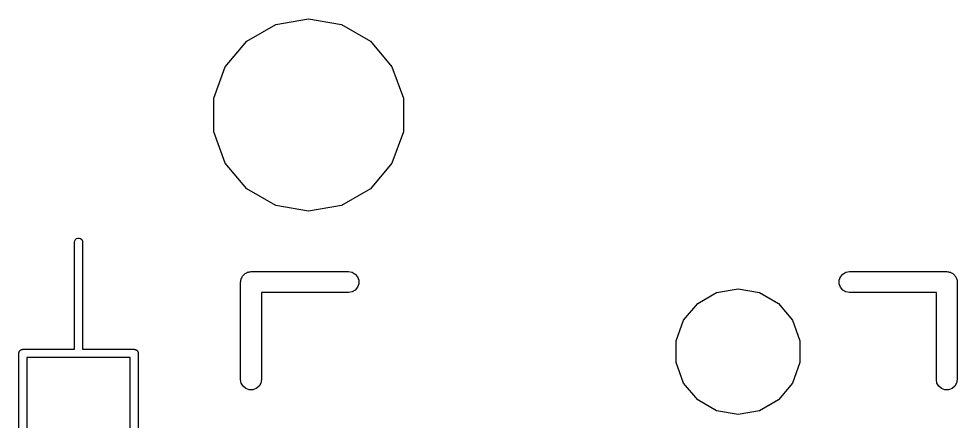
# Model space of a CAD drawing. Extents: x 30 to 168, y -145 to -27.
# Drawn here: x 76.91 to 94.04, y -75.19 to -67.84 of the extents above; entities that cross this region are included whole.
import ezdxf

# ---------------------------------------------------------------- set-up
doc = ezdxf.new("R2010")
doc.units = 0
doc.header["$MEASUREMENT"] = 0
doc.layers.add('BLACK', color=7, linetype='CONTINUOUS')

msp = doc.modelspace()

# ---------------------------------------------------------------- linework, layer by layer
at = {"layer": 'Black'}
for p, q in [((81.0708, -68.2543), (81.5992, -67.9493)), ((81.5992, -67.9493), (82.2, -67.8433)), ((82.2, -67.8433), (82.8008, -67.9493)), ((82.8008, -67.9493), (83.3292, -68.2543)), ((80.6787, -68.7217), (81.0708, -68.2543)), ((83.3292, -68.2543), (83.7213, -68.7217)), ((80.47, -69.295), (80.6787, -68.7217)), ((83.7213, -68.7217), (83.93, -69.295)), ((80.47, -69.905), (80.47, -69.295)), ((83.93, -69.295), (83.93, -69.905)), ((80.6787, -70.4783), (80.47, -69.905)), ((83.93, -69.905), (83.7213, -70.4783)), ((81.0708, -70.9457), (80.6787, -70.4783)), ((83.7213, -70.4783), (83.3292, -70.9457)), ((81.5992, -71.2507), (81.0708, -70.9457)), ((83.3292, -70.9457), (82.8008, -71.2507)), ((82.2, -71.3567), (81.5992, -71.2507)), ((82.8008, -71.2507), (82.2, -71.3567)), ((77.925, -71.92), (77.9295, -71.8943)), ((77.925, -73.19), (77.925, -71.92)), ((77.9295, -71.8943), (77.9425, -71.8718)), ((77.9425, -71.8718), (77.9625, -71.855)), ((77.9625, -71.855), (77.987, -71.8461)), ((77.987, -71.8461), (78.013, -71.8461)), ((78.013, -71.8461), (78.0375, -71.855)), ((78.0375, -71.855), (78.0575, -71.8718)), ((78.0575, -71.8718), (78.0705, -71.8943)), ((78.0705, -71.8943), (78.075, -71.92)), ((78.075, -71.92), (78.075, -73.19)), ((81.1013, -72.4681), (81.1169, -72.4624)), ((81.1169, -72.4624), (81.1336, -72.4624)), ((81.1336, -72.4624), (81.15, -72.4595)), ((81.15, -72.4595), (82.928, -72.4595)), ((82.928, -72.4595), (82.9932, -72.471)), ((92.0068, -72.471), (92.072, -72.4595)), ((92.072, -72.4595), (93.85, -72.4595)), ((93.85, -72.4595), (93.8664, -72.4624)), ((93.8664, -72.4624), (93.8831, -72.4624)), ((93.8831, -72.4624), (93.8987, -72.4681)), ((80.9595, -72.65), (80.9624, -72.6336)), ((80.9624, -72.6169), (80.9681, -72.6013)), ((80.9624, -72.6336), (80.9624, -72.6169)), ((80.9681, -72.6013), (80.971, -72.5848)), ((80.971, -72.5848), (80.9793, -72.5704)), ((80.9793, -72.5704), (80.985, -72.5547)), ((80.985, -72.5547), (80.9957, -72.542)), ((80.9957, -72.542), (81.0041, -72.5275)), ((81.0041, -72.5275), (81.0168, -72.5168)), ((81.0168, -72.5168), (81.0275, -72.5041)), ((81.0275, -72.5041), (81.042, -72.4957)), ((81.042, -72.4957), (81.0547, -72.485)), ((81.0547, -72.485), (81.0704, -72.4793)), ((81.0704, -72.4793), (81.0848, -72.471)), ((81.0848, -72.471), (81.1013, -72.4681)), ((82.9932, -72.471), (83.0505, -72.5041)), ((83.0505, -72.5041), (83.093, -72.5547)), ((83.093, -72.5547), (83.1156, -72.6169)), ((83.1156, -72.6169), (83.1156, -72.6831)), ((91.8844, -72.6169), (91.907, -72.5547)), ((91.8844, -72.6831), (91.8844, -72.6169)), ((91.907, -72.5547), (91.9495, -72.5041)), ((91.9495, -72.5041), (92.0068, -72.471)), ((93.8987, -72.4681), (93.9152, -72.471)), ((93.9152, -72.471), (93.9296, -72.4793)), ((93.9296, -72.4793), (93.9453, -72.485)), ((93.9453, -72.485), (93.958, -72.4957)), ((93.958, -72.4957), (93.9725, -72.5041)), ((93.9725, -72.5041), (93.9832, -72.5168)), ((93.9832, -72.5168), (93.9959, -72.5275)), ((93.9959, -72.5275), (94.0043, -72.542)), ((94.0043, -72.542), (94.015, -72.5547)), ((94.015, -72.5547), (94.0207, -72.5704)), ((94.0207, -72.5704), (94.029, -72.5848)), ((94.029, -72.5848), (94.0319, -72.6013)), ((94.0319, -72.6013), (94.0376, -72.6169)), ((94.0376, -72.6169), (94.0376, -72.6336)), ((94.0376, -72.6336), (94.0405, -72.65)), ((80.9595, -74.428), (80.9595, -72.65)), ((83.0505, -72.7959), (82.9932, -72.829)), ((83.093, -72.7452), (83.0505, -72.7959)), ((83.1156, -72.6831), (83.093, -72.7452)), ((89.6476, -72.8418), (90.04, -72.7726)), ((90.04, -72.7726), (90.4324, -72.8418)), ((91.907, -72.7452), (91.8844, -72.6831)), ((91.9495, -72.7959), (91.907, -72.7452)), ((92.0068, -72.829), (91.9495, -72.7959)), ((94.0405, -72.65), (94.0405, -74.428)), ((82.928, -72.8405), (81.3405, -72.8405)), ((81.3405, -72.8405), (81.3405, -74.428)), ((82.9932, -72.829), (82.928, -72.8405)), ((89.3025, -73.0411), (89.6476, -72.8418)), ((90.4324, -72.8418), (90.7775, -73.0411)), ((92.072, -72.8405), (92.0068, -72.829)), ((93.6595, -72.8405), (92.072, -72.8405)), ((93.6595, -74.428), (93.6595, -72.8405)), ((89.0464, -73.3463), (89.3025, -73.0411)), ((90.7775, -73.0411), (91.0336, -73.3463)), ((77.925, -73.877), (77.925, -73.19)), ((78.075, -73.19), (78.075, -73.877)), ((88.9101, -73.7208), (89.0464, -73.3463)), ((91.0336, -73.3463), (91.1699, -73.7208)), ((88.9101, -74.1192), (88.9101, -73.7208)), ((91.1699, -73.7208), (91.1699, -74.1192)), ((76.909, -73.952), (76.9101, -73.9455)), ((76.909, -80.048), (76.909, -73.952)), ((76.9101, -73.939), (76.9124, -73.9328)), ((76.9101, -73.9455), (76.9101, -73.939)), ((76.9124, -73.9328), (76.9135, -73.9263)), ((76.9135, -73.9263), (76.9168, -73.9207)), ((76.9168, -73.9207), (76.919, -73.9145)), ((76.919, -73.9145), (76.9233, -73.9095)), ((76.9233, -73.9095), (76.9265, -73.9038)), ((76.9265, -73.9038), (76.9316, -73.8996)), ((76.9316, -73.8996), (76.9358, -73.8945)), ((76.9358, -73.8945), (76.9415, -73.8913)), ((76.9415, -73.8913), (76.9465, -73.887)), ((76.9465, -73.887), (76.9527, -73.8848)), ((76.9527, -73.8848), (76.9583, -73.8815)), ((76.9583, -73.8815), (76.9648, -73.8804)), ((76.9648, -73.8804), (76.971, -73.8781)), ((76.971, -73.8781), (76.9775, -73.8781)), ((76.9775, -73.8781), (76.984, -73.877)), ((76.984, -73.877), (77.925, -73.877)), ((78.075, -73.877), (79.016, -73.877)), ((79.016, -73.877), (79.0225, -73.8781)), ((79.0225, -73.8781), (79.029, -73.8781)), ((79.029, -73.8781), (79.0352, -73.8804)), ((79.0352, -73.8804), (79.0417, -73.8815)), ((79.0417, -73.8815), (79.0473, -73.8848)), ((79.0473, -73.8848), (79.0535, -73.887)), ((79.0535, -73.887), (79.0585, -73.8913)), ((79.0585, -73.8913), (79.0642, -73.8945)), ((79.0642, -73.8945), (79.0684, -73.8996)), ((79.0684, -73.8996), (79.0735, -73.9038)), ((79.0735, -73.9038), (79.0767, -73.9095)), ((79.0767, -73.9095), (79.081, -73.9145)), ((79.081, -73.9145), (79.0832, -73.9207)), ((79.0832, -73.9207), (79.0865, -73.9263)), ((79.0865, -73.9263), (79.0876, -73.9328)), ((79.0876, -73.9328), (79.0899, -73.939)), ((79.0899, -73.939), (79.0899, -73.9455)), ((79.0899, -73.9455), (79.091, -73.952)), ((79.091, -73.952), (79.091, -80.048)), ((78, -74.027), (77.059, -74.027)), ((77.059, -74.027), (77.059, -79.211)), ((78.941, -74.027), (78, -74.027)), ((78.941, -79.211), (78.941, -74.027)), ((89.0464, -74.4937), (88.9101, -74.1192)), ((91.1699, -74.1192), (91.0336, -74.4937)), ((80.971, -74.4932), (80.9595, -74.428)), ((81.0041, -74.5505), (80.971, -74.4932)), ((81.329, -74.4932), (81.2959, -74.5505)), ((81.3405, -74.428), (81.329, -74.4932)), ((89.3025, -74.7989), (89.0464, -74.4937)), ((91.0336, -74.4937), (90.7775, -74.7989)), ((93.671, -74.4932), (93.6595, -74.428)), ((93.7041, -74.5505), (93.671, -74.4932)), ((94.029, -74.4932), (93.9959, -74.5505)), ((94.0405, -74.428), (94.029, -74.4932)), ((81.0547, -74.593), (81.0041, -74.5505)), ((81.1169, -74.6156), (81.0547, -74.593)), ((81.1831, -74.6156), (81.1169, -74.6156)), ((81.2452, -74.593), (81.1831, -74.6156)), ((81.2959, -74.5505), (81.2452, -74.593)), ((93.7548, -74.593), (93.7041, -74.5505)), ((93.8169, -74.6156), (93.7548, -74.593)), ((93.8831, -74.6156), (93.8169, -74.6156)), ((93.9453, -74.593), (93.8831, -74.6156)), ((93.9959, -74.5505), (93.9453, -74.593)), ((89.6476, -74.9982), (89.3025, -74.7989)), ((90.7775, -74.7989), (90.4324, -74.9982)), ((90.04, -75.0674), (89.6476, -74.9982)), ((90.4324, -74.9982), (90.04, -75.0674))]:
    msp.add_line(p, q, dxfattribs=at)

doc.saveas('drawing.dxf')
